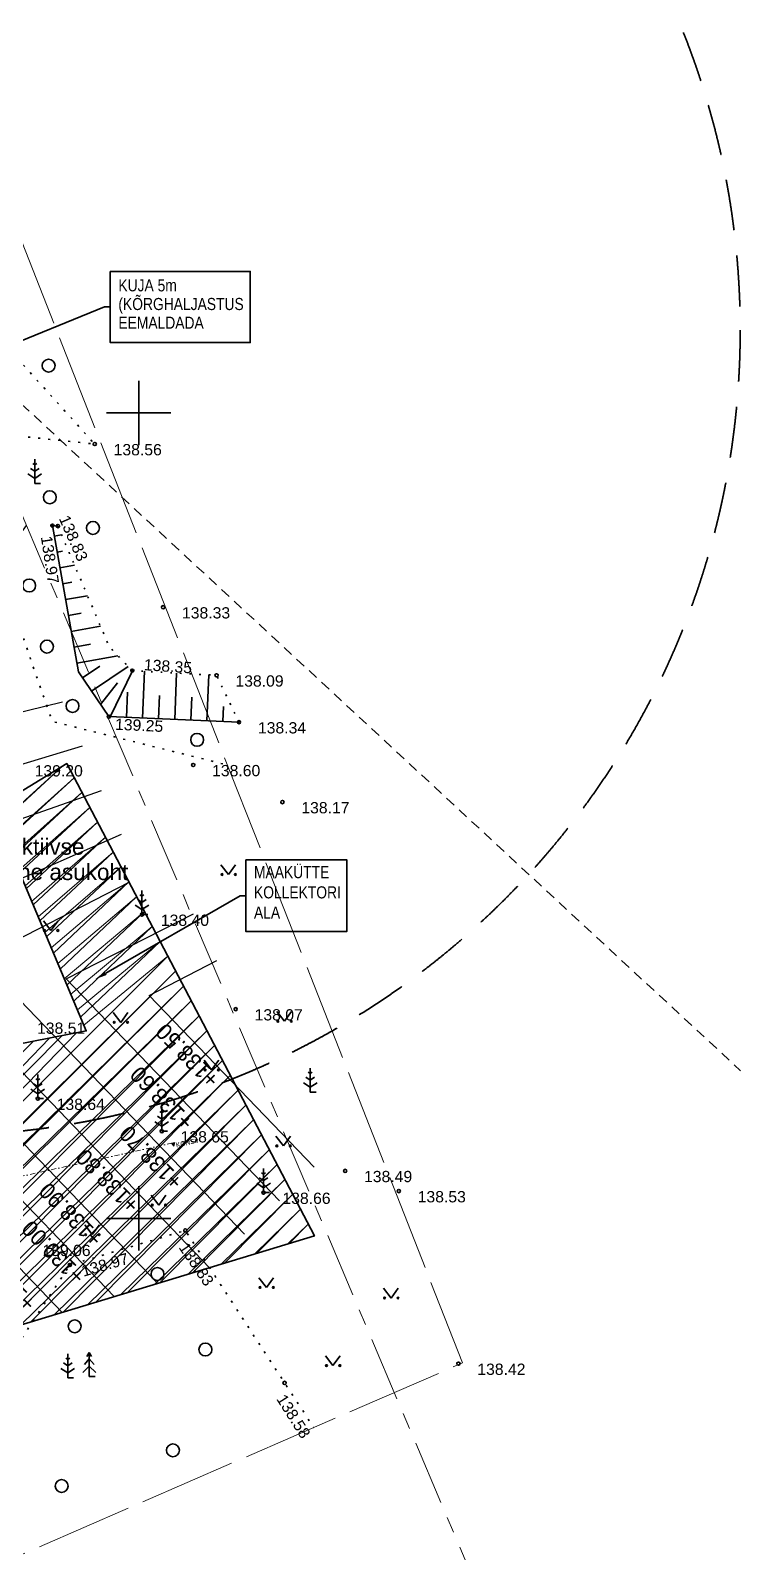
# Model space of a CAD drawing. Header units: millimetres. Extents: x 368386 to 996118, y -334862 to 250838.
# Drawn here: x 810384 to 854462, y -120450 to -25953 of the extents above; entities that cross this region are included whole.
import ezdxf

# ---------------------------------------------------------------- set-up
doc = ezdxf.new("R2010")
doc.units = ezdxf.units.MM
doc.header["$MEASUREMENT"] = 0
for name, pattern in [('Dot & Dashed', [670.277762413025, 317.49999999993, -176.3888888888499, 0, -176.3888735242451]), ('HIDDEN', [4762.5, 3175, -1587.5]), ('KATASTRIPIIR', [7000, 4000, -1000, 1000, -1000]), ('KOLVIK', [625, 125, -500]), ('Long Dashed', [1058.3333015441901, 634.9999904632571, -423.333311080933]), ('NOLVAALL', [600, 100, -500]), ('TOOPIIR', [7000, 6000, -1000])]:
    doc.linetypes.add(name, pattern=pattern)
doc.layers.add('_uusvertikaal', color=5, linetype='Continuous')
doc.layers.add('PP', color=7, linetype='Continuous')
for name, color, linetype, lineweight in [('New__ASENDIPLAAN_Pen_No__1', 7, 'Continuous', 13), ('New__PRONTEX_TEKST_Pen_No__7', 7, 'Continuous', 35), ('New_ei pindi_Pen_No__7', 7, 'Continuous', 35), ('New_HALJASTUS#1_Pen_No__7', 7, 'Continuous', 35), ('New_HALJASTUS_Pen_No__7', 7, 'Continuous', 35), ('New_Kanal_proj_kinnistu_Pen_No__7', 7, 'Continuous', 35), ('New_Kanal_proj_kinnistu_Pen_No__75', 6, 'Continuous', 20), ('New_korgus-EH2000#1_Pen_No__1', 7, 'Continuous', 13), ('New_korgus-EH2000#1_Pen_No__7', 7, 'Continuous', 35), ('New_MPOHULIIN_Pen_No__20', 1, 'Continuous', 0), ('New_PUU_Pen_No__7', 7, 'Continuous', 35), ('New_VORK#1_Pen_No__7', 7, 'Continuous', 35), ('PP_Pen_No__1', 7, 'Continuous', 13)]:
    doc.layers.add(name, color=color, linetype=linetype, lineweight=lineweight)
for name, color, linetype, lineweight, true_color in [('New_MOOTPIIR#1_Pen_No__102', 7, 'Continuous', 13, 0xcccccc), ('New_PIIR#1_Pen_No__164', 7, 'Continuous', 13, 0xf27e39), ('New_RELJEEF_Pen_No__34', 7, 'Continuous', 35, 0xbd8b17)]:
    doc.layers.add(name, color=color, linetype=linetype, lineweight=lineweight, true_color=true_color)
doc.styles.add('GENERATED_STYLE_1', font='arial.ttf')
doc.styles.add('GENERATED_STYLE_2', font='ARIALN.TTF')
doc.dimstyles.new('GENERATED_STYLE__2', dxfattribs={"dimtxt": 0.18, "dimasz": 152, "dimexe": 0.18, "dimexo": 0.0625, "dimgap": 0, "dimtad": 0, "dimtih": 1, "dimtoh": 1, "dimdec": 4, "dimzin": 0, "dimdsep": 46, "dimcen": 0.09, "dimadec": 0, "dimazin": 0, "dimtfac": 1, "dimtdec": 4, "dimtmove": 0, "dimatfit": 3, "dimldrblk": 'ARROWHEAD_0', "dimfxl": 1, "dimtolj": 1, "dimtzin": 0, "dimarcsym": 0})

# ---------------------------------------------------------------- blocks, each defined once
blk = doc.blocks.new('ARROWHEAD_0')
at = {"color": 0, "linetype": 'Continuous', "lineweight": 0}
for p, q in [((0, 0), (-1, 0)), ((0, -0.5), (0, 0.5))]:
    blk.add_line(p, q, dxfattribs=at)

msp = doc.modelspace()

# ---------------------------------------------------------------- hatches: boundary and pattern name
at = {"layer": 'New__PRONTEX_TEKST_Pen_No__7', "linetype": 'Continuous', "lineweight": 35}
msp.add_hatch(color=7, dxfattribs=at).paths.add_polyline_path([(815115.7376799342, -84592.36691846797), (814403.6112606368, -84858.82697767863), (814990.8248814131, -84375.8102455298)])
at = {"layer": 'New_Kanal_proj_kinnistu_Pen_No__75', "linetype": 'Continuous', "lineweight": 20}
h = msp.add_hatch(dxfattribs=at)
h.set_pattern_fill('JIS_LC_20_0001', color=6, style=0, pattern_type=2)
h.set_pattern_definition([(45, (-640525210.1040568, -6432847529.913312), (-707.1067811865477, 707.1067811865477), []), (45, (-640525190.1040568, -6432847529.913312), (-707.1067811865477, 707.1067811865477), [])])
h.paths.add_polyline_path([(828012.823012828, -100795.2954084734), (812637.8626403707, -71463.95242634512), (808033.9408392861, -74275.3324718336), (813845.9541281295, -88063.57640727708), (798437.4965517159, -91084.89229671011), (795197.261066463, -93029.41064956883), (790915.0717092521, -104103.9324053685), (789203.4379178035, -112199.5449108193), (790458.6368200212, -117957.6920545782), (786065.4406620265, -119325.9644950862), (782984.4943176099, -116817.4638846079), (771003.0498918454, -120067.1117822761), (769576.6903702711, -111344.3741244386), (766723.963441847, -112028.5110264207), (762728.9171956322, -108258.7016564916), (745099.0777096554, -100277.1112858439), (743276.9772676361, -100858.1137466366), (742307.0526352926, -103423.6247423227), (742763.4875245235, -104962.931066298), (745673.2693069457, -105076.9545654888), (747955.4476956214, -106502.2373912046), (755087.2610741603, -114141.759993055), (758399.6164812084, -125902.6605547527), (762792.812639203, -128069.0920320461), (765417.320151751, -131375.7503158535), (771921.5340791811, -133143.1022747541), (774032.5518486166, -130463.5691433335), (777341.7097235174, -126244.7283244813), (786926.8660527264, -125674.61492169), (800512.552927768, -119666.0535507957), (796062.3019156588, -112482.623581321), (798287.4293930904, -109803.0890864442)])
at = {"layer": 'PP', "linetype": 'Continuous', "lineweight": 0, "true_color": 0x000000}
msp.add_hatch(color=18, dxfattribs=at).paths.add_polyline_path([(819342.8703752811, -94994.90292472542), (819147.5509391741, -95037.91824616864), (819288.2259786709, -95211.73002155397)])

# ---------------------------------------------------------------- linework, layer by layer
at = {"layer": '_uusvertikaal', "color": 5}
for p, q in [((813587.6816488194, -70392.10031427487), (792350.2964099451, -76811.62428881577)), ((816011.6950462946, -75880.6483052157), (803230.7166583798, -81525.35850840299)), ((812362.3732541178, -105537.9078763635), (806422.564752953, -99350.74637644138))]:
    msp.add_line(p, q, dxfattribs=at)
for points in [[(812375.6749500817, -67647.82631880445), (800036.9378276619, -70677.10933062158), (810136.724126028, -56690.09416317612)], [(807540.0869525106, -92552.1018201102), (798283.4765068168, -78961.24483353914), (814799.688347557, -73136.37430974528)], [(823669.6632289758, -100689.6058385216), (807246.8002023646, -83582.8412320836), (816504.2229347714, -78839.94151121481)], [(825833.8018704031, -98611.98606082374), (812603.7763811267, -84831.0191602598), (820497.4061237567, -80786.83803283848)], [(827997.9405118304, -96534.36628312588), (817749.8774863096, -85859.54048902087), (821960.5854689609, -83702.24830383573)], [(821505.5245875486, -102767.2256162194), (808412.509947925, -89128.97514395068)], [(818284.0218865164, -103743.4492462627), (807540.0869525106, -92552.1018201102)], [(815583.87595515, -104561.6842463203), (807230.3219809198, -95860.26103936952)]]:
    msp.add_lwpolyline(points, dxfattribs=at)
at = {"layer": 'New__PRONTEX_TEKST_Pen_No__7', "color": 7, "linetype": 'Continuous', "lineweight": 35}
for p, q in [((806504.8796719016, -46573.13454105803), (814982.2628987563, -43119.1811128641)), ((814982.2628987563, -43119.1811128641), (815342.2628987423, -43119.1811128641)), ((815053.2812806155, -84484.08858246455), (823399.7550112504, -79669.73040393836)), ((823399.7550112504, -79669.73040393836), (823759.7550112364, -79669.73040393836))]:
    msp.add_line(p, q, dxfattribs=at)
at = {"layer": 'New__PRONTEX_TEKST_Pen_No__7', "color": 7, "linetype": 'Continuous', "lineweight": 35, "flags": 128}
for points in [[(815342.2628987423, -40909.51194475689), (824027.6983341278, -40909.51194475689), (824027.6983341278, -45329.18161480971), (815342.2628987423, -45329.18161480971)], [(823759.7550112364, -77440.62058116592), (830016.5117680404, -77440.62058116592), (830016.5117680404, -81899.32929027177), (823759.7550112364, -81899.32929027177)]]:
    msp.add_lwpolyline(points, close=True, dxfattribs=at)
at = {"layer": 'New_ei pindi_Pen_No__7', "color": 7, "linetype": 'HIDDEN', "lineweight": 35}
msp.add_circle((804441.0361594596, -44567.67403289028), 50000, dxfattribs=at)
at = {"layer": 'New_HALJASTUS#1_Pen_No__7', "color": 7, "linetype": 'Continuous', "lineweight": 35}
for p, q in [((810654.956593116, -52923.77101491491), (810530.5383289775, -52840.8255060325)), ((810654.956593116, -52573.77101528744), (810654.956593116, -54073.77101528744)), ((810779.3748572546, -52840.8255060325), (810654.956593116, -52923.77101491491)), ((810230.6925244008, -53484.42208069662), (810654.956593116, -53767.26479317347)), ((810654.956593116, -53323.77101528744), (810388.3460271715, -53146.03063791344)), ((810921.5671590606, -53146.03063791344), (810654.956593116, -53323.77101528744)), ((810654.956593116, -53767.26479317347), (811079.2206618313, -53484.42208069662)), ((811014.9565931021, -54073.77101528744), (810654.956593116, -54073.77101528744)), ((822209.4757912525, -77748.78148316691), (822672.8805709241, -78355.4877680848)), ((822672.8805709241, -78355.4877680848), (823118.4620898527, -77748.78148316691)), ((811194.5531316411, -81223.72732173005), (811657.9579113128, -81830.43360664794)), ((811657.9579113128, -81830.43360664794), (812103.5394302413, -81223.72732173005)), ((815521.8441765134, -86927.88369908283), (815985.2489561851, -87534.58998400072)), ((815985.2489561851, -87534.58998400072), (816430.8304751136, -86927.88369908283)), ((825684.4216302813, -86862.31868389348), (826147.826409953, -87469.02496881137)), ((826147.826409953, -87469.02496881137), (826593.4079288815, -86862.31868389348)), ((821160.4355387932, -89878.3094133372), (821623.8403184649, -90485.0156982551)), ((821623.8403184649, -90485.0156982551), (822069.4218373934, -89878.3094133372)), ((825618.8566153247, -94598.99055260519), (826082.2613949964, -95205.69683752308)), ((826082.2613949964, -95205.69683752308), (826527.842913925, -94598.99055260519)), ((817882.1847473115, -98270.63143953035), (818345.5895269832, -98877.33772444824)), ((818345.5895269832, -98877.33772444824), (818791.1710459117, -98270.63143953035)), ((813751.5887499864, -100106.4518825273), (814214.9935296581, -100713.1581674452)), ((814214.9935296581, -100713.1581674452), (814660.5750485866, -100106.4518825273)), ((824569.8163620506, -103384.7026736597), (825033.2211417223, -103991.4089585776)), ((825033.2211417223, -103991.4089585776), (825478.8026606508, -103384.7026736597)), ((832306.4882300638, -104040.3528320725), (832769.8930097355, -104647.0591169904)), ((832769.8930097355, -104647.0591169904), (833215.474528664, -104040.3528320725)), ((812703.6430992263, -108456.6543134982), (812579.2248350878, -108373.7088046158)), ((812703.6430992263, -108106.6543138708), (812703.6430992263, -109606.6543138708)), ((812828.0613633648, -108373.7088046158), (812703.6430992263, -108456.6543134982)), ((814033.141054733, -108427.1117015863), (813733.1410546864, -108777.1117012138)), ((814033.141054733, -108027.1117012138), (813883.1410547097, -108277.1117012138)), ((814183.1410547562, -108277.1117012138), (814033.141054733, -108027.1117012138)), ((814033.141054733, -108027.1117012138), (814033.141054733, -109527.1117012138)), ((814333.1410547795, -108777.1117012138), (814033.141054733, -108427.1117015863)), ((828700.4123593757, -108236.513845169), (829163.8171390474, -108843.2201300869)), ((829163.8171390474, -108843.2201300869), (829609.398657976, -108236.513845169)), ((812279.379030511, -109017.3053792799), (812703.6430992263, -109300.1480917568)), ((812703.6430992263, -108856.6543138708), (812437.0325332817, -108678.9139364968)), ((812970.2536651709, -108678.9139364968), (812703.6430992263, -108856.6543138708)), ((812703.6430992263, -109300.1480917568), (813127.9071679416, -109017.3053792799)), ((813063.6430992123, -109606.6543138708), (812703.6430992263, -109606.6543138708)), ((814033.141054733, -108877.1117008413), (813633.1410547097, -109277.1117012138)), ((814433.1410547562, -109277.1117012138), (814033.141054733, -108877.1117008413)), ((814393.141054719, -109527.1117012138), (814033.141054733, -109527.1117012138))]:
    msp.add_line(p, q, dxfattribs=at)
at = {"layer": 'New_HALJASTUS#1_Pen_No__7', "color": 7, "linetype": 'KOLVIK', "lineweight": 35, "flags": 128}
for points in [[(802138.6257092778, -30211.05182777444), (802430.6257091772, -34393.05182780424), (807069.6257092601, -43545.0518285046), (814375.6257092424, -51630.05182846735), (805416.6257092108, -50692.05182838539), (811741.8811382337, -68851.30604031781), (822615.75116793, -71555.05182828108)], [(727624.6257091949, -155333.051828214), (750207.6257091791, -150802.0518277893), (757265.6257092564, -147705.0518277223), (770554.6257092461, -136355.0518280948), (777349.6257091716, -133529.0518277446), (781463.6257092312, -130246.0518279235), (793458.6257092266, -123169.0518283407), (804966.6257092573, -117898.0518286238), (808673.4936755926, -115841.5399096097), (805401.6257091968, -109757.0518278638), (809824.6257092648, -107170.0518285046), (812831.625709248, -102597.0518277148), (819997.6257092163, -100451.051827998), (827966.8952109602, -112692.0670555095)]]:
    msp.add_lwpolyline(points, dxfattribs=at)
at = {"layer": 'New_HALJASTUS#1_Pen_No__7', "color": 7, "linetype": 'Continuous', "lineweight": 35}
for centre, radius in [((811509.7604871804, -46763.06686225632), 400.0000000232831), ((811586.5944907379, -54933.08250746975), 400.0000000232831), ((814260.7965572348, -56837.41232986847), 400.0000000232831), ((810306.027775219, -60413.90804994205), 400.0000000232831), ((811407.3151512381, -64204.38553068141), 400.0000000232831), ((812995.2178797063, -67892.41767536203), 400.0000000232831), ((820729.8408411986, -69992.5470887805), 400.0000000232831), ((822271.85720397, -78355.4877680848), 55.00591521184057), ((823100.6388291095, -78355.4877680848), 55.00591521184057), ((811256.9345443586, -81830.43360664794), 55.00591521184057), ((812085.7161694982, -81830.43360664794), 55.00591521184057), ((815584.2255892309, -87534.58998400072), 55.00591521184057), ((816413.0072143704, -87534.58998400072), 55.00591521184057), ((825746.8030429988, -87469.02496881137), 55.00591521184057), ((826575.5846681383, -87469.02496881137), 55.00591521184057), ((821222.8169515107, -90485.0156982551), 55.00591521184057), ((822051.5985766503, -90485.0156982551), 55.00591521184057), ((825681.2380280423, -95205.69683752308), 55.00591521184057), ((826510.0196531818, -95205.69683752308), 55.00591521184057), ((817944.566160029, -98877.33772444824), 55.00591521184057), ((818773.3477851686, -98877.33772444824), 55.00591521184057), ((813813.9701627039, -100713.1581674452), 55.00591521184057), ((814642.7517878434, -100713.1581674452), 55.00591521184057), ((818268.6349782704, -103156.7226578603), 400.0000000232831), ((824632.1977747681, -103991.4089585776), 55.00591521184057), ((825460.9793999076, -103991.4089585776), 55.00591521184057), ((832368.8696427813, -104647.0591169904), 55.00591521184057), ((833197.6512679209, -104647.0591169904), 55.00591521184057), ((813129.9768584392, -106402.1909437264), 400.0000000232831), ((821243.6475740357, -107844.6212927933), 400.0000000232831), ((828762.7937720933, -108843.2201300869), 55.00591521184057), ((829591.5753972328, -108843.2201300869), 55.00591521184057), ((819227.9905562133, -114103.5704393993), 400.0000000232831), ((812318.6097868562, -116318.8995956565), 400.0000000232831)]:
    msp.add_circle(centre, radius, dxfattribs=at)
at = {"layer": 'New_HALJASTUS_Pen_No__7', "color": 7, "linetype": 'Continuous', "lineweight": 35}
for centre in [(811509.7604871803, -46763.06686225632), (811586.5944907378, -54933.08250746975), (814260.7965572347, -56837.41232986847), (810306.0277752188, -60413.90804994205), (811407.315151238, -64204.38553068141), (812995.2178797062, -67892.41767536203), (820729.8408411985, -69992.5470887805), (818268.6349782703, -103156.7226578603), (813129.976858439, -106402.1909437264), (821243.6475740356, -107844.6212927933), (819227.9905562132, -114103.5704393993), (812318.6097868561, -116318.8995956565)]:
    msp.add_circle(centre, 400.0000000232831, dxfattribs=at)
at = {"layer": 'New_Kanal_proj_kinnistu_Pen_No__7', "color": 7, "linetype": 'Continuous', "lineweight": 35, "flags": 128}
msp.add_lwpolyline([(798437.4965517159, -91084.89229671011), (813845.9541281295, -88063.57640727708), (808033.9408392861, -74275.3324718336), (812637.8626403707, -71463.95242634512), (828012.823012828, -100795.2954084734), (798287.4293930904, -109803.0890864442)], dxfattribs=at)
at = {"layer": 'New_Kanal_proj_kinnistu_Pen_No__75', "color": 6, "linetype": 'Continuous', "lineweight": 20, "flags": 128}
msp.add_lwpolyline([(798437.4965517159, -91084.89229671011), (813845.9541281295, -88063.57640727708), (808033.9408392861, -74275.3324718336), (812637.8626403707, -71463.95242634512), (828012.823012828, -100795.2954084734), (798287.4293930904, -109803.0890864442)], dxfattribs=at)
at = {"layer": 'New_korgus-EH2000#1_Pen_No__7', "color": 7, "linetype": 'Continuous', "lineweight": 35}
for centre in [(814375.6257092424, -51630.05182846735), (811743.6257092592, -56697.05182827363), (812087.6257091837, -56725.05182820658), (818617.6257092117, -61761.0518285195), (816705.6257092005, -65698.05182843754), (821936.6257092294, -65989.05182770739), (815250.6257092424, -68555.05182828108), (823332.6257091791, -68898.05182862381), (820487.625709207, -71555.05182828108), (826026.6257091968, -73858.05182858655), (817307.6257092722, -80844.05182815442), (823125.6257092424, -86716.051828594), (810840.6257092098, -92271.05182829598), (818534.6257092275, -94291.05182784895), (829918.6257091893, -96755.05182846735), (824852.6257091977, -98106.05182825873), (833249.6257091949, -98010.05182835559), (819997.6257092163, -100451.051827998), (812831.625709248, -102597.0518277148), (836949.6257092648, -108720.0518283183), (826159.6257092275, -109916.0518278489)]:
    msp.add_circle(centre, 99.99999997671694, dxfattribs=at)
at = {"layer": 'New_MOOTPIIR#1_Pen_No__102', "color": 254, "linetype": 'TOOPIIR', "lineweight": 13, "true_color": 0xcccccc, "flags": 128}
msp.add_lwpolyline([(666023.6257091707, -103201.051827998), (685304.6257092461, -114770.0518281321), (695822.6257091698, -123885.0518283556), (716500.6257092424, -161142.0518285717), (837208.6257092266, -108675.0518283928), (806252.625709221, -29932.05182860891)], close=True, dxfattribs=at)
at = {"layer": 'New_MPOHULIIN_Pen_No__20', "color": 1, "linetype": 'Long Dashed', "lineweight": 0, "flags": 128}
msp.add_lwpolyline([(712058.7429568947, 41527.87570700696), (854462.2906089604, -90535.19235506008)], dxfattribs=at)
at = {"layer": 'New_PIIR#1_Pen_No__164', "color": 30, "linetype": 'KATASTRIPIIR', "lineweight": 13, "true_color": 0xf27e39, "flags": 128}
msp.add_lwpolyline([(747105.6257092238, -214022.0518284599), (725035.625709275, -157112.0518283109), (697685.6257091819, -113562.0518284971), (677945.6257091912, -100972.0518277148), (802345.6257092145, -38322.05182827363), (847735.6257092285, -145332.0518280501), (849485.6257092285, -225922.0518279011), (773035.625709275, -233162.0518281246)], close=True, dxfattribs=at)
at = {"layer": 'New_PUU_Pen_No__7', "color": 7, "linetype": 'Continuous', "lineweight": 35}
for p, q in [((817307.6257092722, -79344.05182815442), (817307.6257092722, -80844.05182815442)), ((816883.361640557, -80254.7028935636), (817307.6257092722, -80537.54560604045)), ((817307.6257092722, -80094.05182815442), (817041.0151433276, -79916.31145078043)), ((817307.6257092722, -79694.05182778189), (817183.2074451337, -79611.10631889949)), ((817432.0439734107, -79611.10631889949), (817307.6257092722, -79694.05182778189)), ((817574.2362752168, -79916.31145078043), (817307.6257092722, -80094.05182815442)), ((817307.6257092722, -80537.54560604045), (817731.8897779875, -80254.7028935636)), ((817667.6257092583, -80844.05182815442), (817307.6257092722, -80844.05182815442)), ((827750.6257092424, -90719.05182815442), (827626.2074451039, -90636.10631927202)), ((827750.6257092424, -90369.05182852695), (827750.6257092424, -91869.05182852695)), ((827875.0439733809, -90636.10631927202), (827750.6257092424, -90719.05182815442)), ((810840.6257092098, -91521.05182829598), (810574.0151432652, -91343.31145092199)), ((810840.6257092098, -91121.05182792345), (810716.2074450713, -91038.10631904105)), ((810840.6257092098, -90771.05182829598), (810840.6257092098, -92271.05182829598)), ((810965.0439733483, -91038.10631904105), (810840.6257092098, -91121.05182792345)), ((811107.2362751544, -91343.31145092199), (810840.6257092098, -91521.05182829598)), ((827326.3616405271, -91279.70289393613), (827750.6257092424, -91562.54560641298)), ((827750.6257092424, -91119.05182852695), (827484.0151432978, -90941.31145115296)), ((828017.236275187, -90941.31145115296), (827750.6257092424, -91119.05182852695)), ((827750.6257092424, -91562.54560641298), (828174.8897779577, -91279.70289393613)), ((810416.3616404945, -91681.70289370517), (810840.6257092098, -91964.54560618202)), ((810840.6257092098, -91964.54560618202), (811264.8897779251, -91681.70289370517)), ((811200.6257091959, -92271.05182829598), (810840.6257092098, -92271.05182829598)), ((828110.6257092285, -91869.05182852695), (827750.6257092424, -91869.05182852695)), ((818534.6257092275, -93541.05182784895), (818268.015143283, -93363.31145047495)), ((818534.6257092275, -93141.05182747642), (818410.207445089, -93058.10631859401)), ((818534.6257092275, -92791.05182784895), (818534.6257092275, -94291.05182784895)), ((818659.043973366, -93058.10631859401), (818534.6257092275, -93141.05182747642)), ((818801.2362751721, -93363.31145047495), (818534.6257092275, -93541.05182784895)), ((818110.3616405122, -93701.70289325813), (818534.6257092275, -93984.54560573498)), ((818534.6257092275, -93984.54560573498), (818958.8897779428, -93701.70289325813)), ((818894.6257092135, -94291.05182784895), (818534.6257092275, -94291.05182784895)), ((824852.6257091977, -97356.05182825873), (824586.0151432531, -97178.31145088474)), ((824852.6257091977, -96956.0518278862), (824728.2074450592, -96873.1063190038)), ((824852.6257091977, -96606.05182825873), (824852.6257091977, -98106.05182825873)), ((824977.0439733362, -96873.1063190038), (824852.6257091977, -96956.0518278862)), ((825119.2362751423, -97178.31145088474), (824852.6257091977, -97356.05182825873)), ((824428.3616404824, -97516.70289366791), (824852.6257091977, -97799.54560614476)), ((824852.6257091977, -97799.54560614476), (825276.889777913, -97516.70289366791)), ((825212.6257091837, -98106.05182825873), (824852.6257091977, -98106.05182825873))]:
    msp.add_line(p, q, dxfattribs=at)
at = {"layer": 'New_RELJEEF_Pen_No__34', "color": 42, "linetype": 'Continuous', "lineweight": 35, "true_color": 0xbd8b17}
for p, q in [((811861.348521135, -57354.19867514918), (812320.3976534384, -57271.96354746172)), ((812037.6837145847, -58338.52885338763), (812379.9182536856, -58277.22016304085)), ((812214.0189080343, -59322.85903162608), (813123.9079317853, -59159.85939978907)), ((812390.3541013675, -60307.18920986453), (812958.0085861341, -60205.49826744298)), ((812566.6892948172, -61291.51938810298), (813927.4182100159, -61047.7552511851)), ((812743.0244882668, -62275.84956634144), (813536.098918699, -62133.77637091378)), ((812919.3596817164, -63260.17974457989), (814730.9284883628, -62935.65110258112)), ((813095.6948750496, -64244.50992188702), (814114.1892511474, -64062.05447438458)), ((813272.0300684993, -65228.84010012547), (815816.5439320107, -64773.00997871259)), ((813621.6933915236, -66142.8125244687), (814686.3826619771, -65423.85120178858)), ((814181.3245558257, -66971.55431798944), (816454.3599796558, -65436.62332884321)), ((815339.8206023809, -68558.8372587348), (816710.9641896638, -65703.60623068461)), ((817338.0218790222, -68643.64090143988), (817461.2486755319, -65740.08705701033)), ((819336.22315578, -68728.44454321364), (819458.3340345959, -65851.18471320072)), ((821334.4244324213, -68813.24818591872), (821455.4193935434, -65962.28236939112)), ((814740.9557200114, -67800.29611057887), (815777.7551168653, -66451.5821128274)), ((816338.9212407016, -68601.23908008734), (816405.6754252485, -67028.33144414524)), ((818337.1225174593, -68686.04272279242), (818398.4569362907, -67240.83930394897)), ((820335.3237941007, -68770.84636456618), (820396.1002540851, -67338.78995339671)), ((822333.5250708584, -68855.65000727127), (822373.2875241509, -67918.73995635012))]:
    msp.add_line(p, q, dxfattribs=at)
at = {"layer": 'New_RELJEEF_Pen_No__34', "color": 42, "linetype": 'Continuous', "lineweight": 35, "true_color": 0xbd8b17, "flags": 128}
msp.add_lwpolyline([(812087.6257091837, -56725.05182820658), (811743.6257092592, -56697.05182827363), (813368.6257092592, -65768.05182780424), (815250.6257092424, -68555.05182828108), (823332.6257091791, -68898.05182862381)], dxfattribs=at)
at = {"layer": 'New_RELJEEF_Pen_No__34', "color": 42, "linetype": 'NOLVAALL', "lineweight": 35, "true_color": 0xbd8b17, "flags": 128}
msp.add_lwpolyline([(823332.6257091791, -68898.05182862381), (821936.6257092294, -65989.05182770739), (816705.6257092005, -65698.05182843754), (815271.6257091921, -64206.0518278862), (812087.6257091837, -56725.05182820658), (811743.6257092592, -56697.05182827363)], dxfattribs=at)
at = {"layer": 'New_VORK#1_Pen_No__7', "color": 7, "linetype": 'Continuous', "lineweight": 35}
for p, q in [((817105.6257092238, -47701.87426965038), (817105.6257092238, -51702.22938667337)), ((815105.4481502466, -49702.05182816187), (819105.803268201, -49702.05182816187)), ((817105.6257092238, -97701.87426965038), (817105.6257092238, -101702.2293866734)), ((815105.4481502466, -99702.05182816187), (819105.803268201, -99702.05182816187))]:
    msp.add_line(p, q, dxfattribs=at)
at = {"layer": 'PP_Pen_No__1', "color": 7, "linetype": 'Dot & Dashed', "lineweight": 13}
msp.add_line((799230.9875042356, -99424.15545468192), (819147.5509391741, -95037.91824616864), dxfattribs=at)
at = {"layer": 'PP_Pen_No__1', "color": 7, "linetype": 'Continuous', "lineweight": 13, "flags": 128}
msp.add_lwpolyline([(819342.8703752811, -94994.90292472542), (819147.5509391741, -95037.91824616864), (819288.2259786709, -95211.73002155397)], close=True, dxfattribs=at)

# ---------------------------------------------------------------- texts
at = {"layer": '_uusvertikaal', "color": 5}
for s, p in [('+138.50', (822179.6390362654, -91001.82354806276)), ('+138.60', (820587.7380554902, -93663.3150724094)), ('+138.70', (819922.8786028202, -97343.19596566871)), ('+138.80', (817222.5606763668, -98797.51036839705)), ('+138.90', (814930.4958403951, -100889.1407721339)), ('+139.00', (813858.6473367808, -103231.7745155257)), ('+139.10', (810804.0978271116, -104892.8841852761))]:
    msp.add_text(s, height=999.9999999999998, rotation=134.1386959286845, dxfattribs=at).set_placement(p)
at = {"layer": 'New__ASENDIPLAAN_Pen_No__1', "color": 7, "linetype": 'Continuous', "lineweight": 13, "insert": (805426.156764147, -77419.83772424453), "char_height": 1000, "width": 13434.95298720381, "attachment_point": 4, "line_spacing_factor": 0.9427278544656731, "style": 'GENERATED_STYLE_1'}
msp.add_mtext('\\A1;Perspektiivse abihoone asukoht', dxfattribs=at)
at = {"layer": 'New__PRONTEX_TEKST_Pen_No__7', "color": 7, "linetype": 'Continuous', "lineweight": 35, "insert": (815842.2628987423, -41401.39429725979), "char_height": 750, "width": 10653.39962793055, "attachment_point": 1, "line_spacing_factor": 0.9284621429177433, "style": 'GENERATED_STYLE_2'}
msp.add_mtext('\\A1;KUJA 5m\\P(KÕRGHALJASTUS EEMALDADA', dxfattribs=at)
at = {"layer": 'New__PRONTEX_TEKST_Pen_No__7', "color": 7, "linetype": 'Continuous', "lineweight": 35, "insert": (824259.7550112364, -77834.06414128147), "char_height": 750, "attachment_point": 1, "line_spacing_factor": 1.002683448911516, "style": 'GENERATED_STYLE_2'}
msp.add_mtext('\\A1;MAAKÜTTE\\PKOLLEKTORI\\PALA', dxfattribs=at)
at = {"layer": 'New_korgus-EH2000#1_Pen_No__1', "color": 7, "linetype": 'Continuous', "lineweight": 13, "char_height": 700.0000000000001, "attachment_point": 1, "style": 'GENERATED_STYLE_1'}
for s, insert in [('\\A1; 138.56 ', (815275.6257092657, -51630.05182831833)), ('\\A1; 138.33 ', (819517.625709235, -61761.05182837049)), ('\\A1; 138.09 ', (822836.6257092527, -65989.05182755837)), ('\\A1; 138.34 ', (824232.6257092024, -68898.0518284748)), ('\\A1; 139.20 ', (810373.6257092638, -71567.05182823638)), ('\\A1; 138.60 ', (821387.6257092303, -71555.05182813207)), ('\\A1; 138.17 ', (826926.6257092201, -73858.05182843754)), ('\\A1; 138.40 ', (818207.6257092955, -80844.05182800541)), ('\\A1; 138.07 ', (824025.6257092657, -86716.051828445)), ('\\A1; 138.51 ', (810520.625709261, -87545.05182835559)), ('\\A1; 138.64 ', (811740.6257092331, -92271.05182814697)), ('\\A1; 138.65 ', (819434.6257092508, -94291.05182769994)), ('\\A1; 138.49 ', (830818.6257092126, -96755.05182831833)), ('\\A1; 138.66 ', (825752.625709221, -98106.05182810972)), ('\\A1; 138.53 ', (834149.6257092182, -98010.05182820658)), ('\\A1; 139.06 ', (810855.6257092238, -101342.0518276776)), ('\\A1; 138.42 ', (837849.625709288, -108720.0518281693))]:
    msp.add_mtext(s, dxfattribs=dict(at, insert=insert))
for s, insert, rotation in [('\\A1; 138.83 ', (812665.7895296376, -55717.28400805699), 293.7559575254412), ('\\A1; 138.97 ', (811678.581018642, -57016.24110299031), 278.5716834406958), ('\\A1; 138.35 ', (817183.2605373635, -64953.30722200569), 356.1306284842945), ('\\A1; 139.25 ', (815383.5335166927, -68656.24401599923), 357.32372531449965), ('\\A1; 138.97 ', (813211.7029449788, -102732.0472898594), 15.961828096227025), ('\\A1; 138.83 ', (819984.57546304, -100888.9660781329), 304.2109116292522), ('\\A1; 138.58 ', (826070.8892346139, -110305.9780322787), 302.15761384534323)]:
    msp.add_mtext(s, dxfattribs=dict(at, insert=insert, rotation=rotation))
at = {"layer": 'PP_Pen_No__1', "color": 7, "lineweight": 13, "insert": (820856.8403946029, -94997.12935134594), "char_height": 300.0000000000001, "attachment_point": 9, "rotation": 12.420021719126972, "style": 'GENERATED_STYLE_1'}
msp.add_mtext('\\A1;\\pt0;KONStr', dxfattribs=at)

# ---------------------------------------------------------------- leaders
at = {"layer": 'New__ASENDIPLAAN_Pen_No__1', "color": 7, "linetype": 'Continuous', "lineweight": 13, "annotation_type": 0, "has_hookline": 1, "hookline_direction": 0, "text_width": 10969.30422919509}
msp.add_leader([(802012.2161603738, -77469.0962956731), (805426.156764147, -77419.83772424453)], dimstyle='GENERATED_STYLE__2', dxfattribs=at)

doc.saveas('drawing.dxf')
